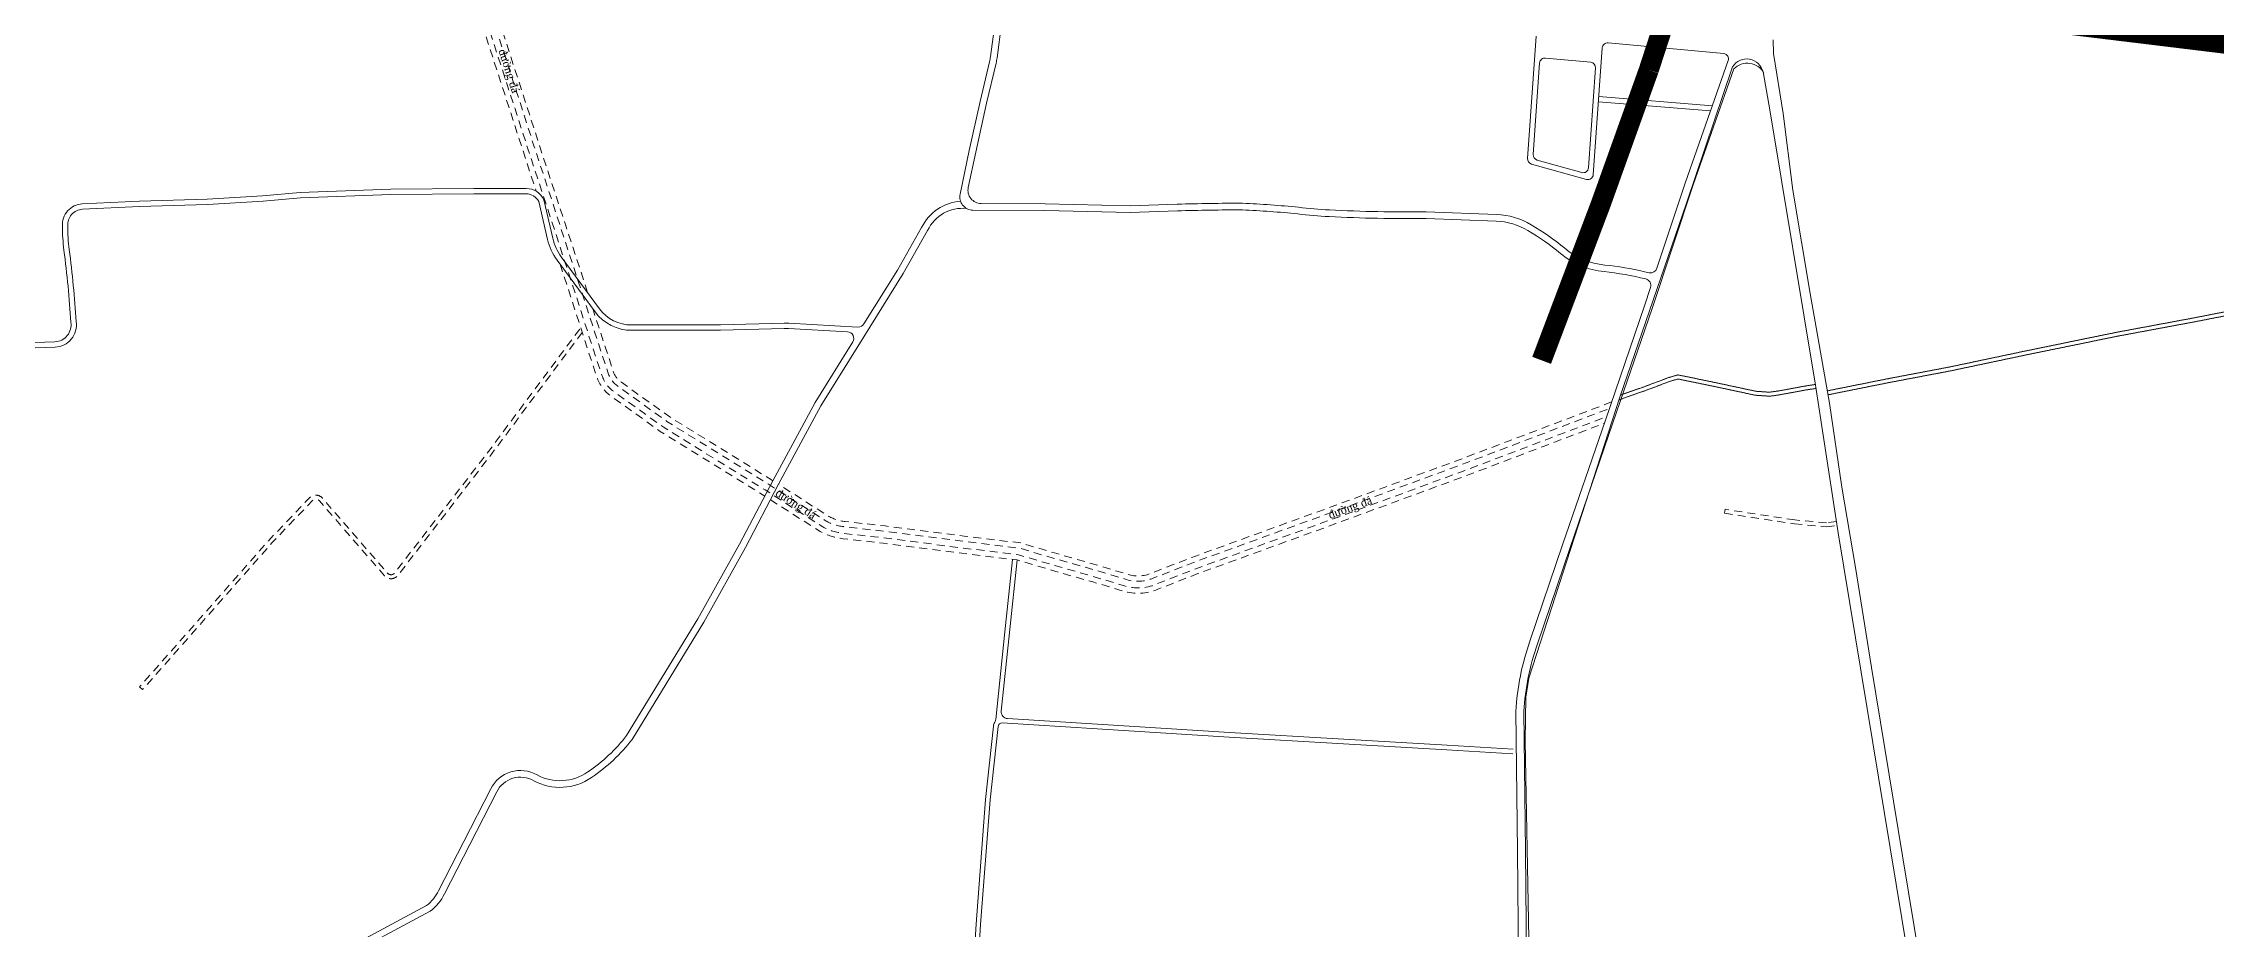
# Model space of a CAD drawing. Header units: metres. Extents: x 556238 to 587446, y 1177111 to 1219372.
# Drawn here: x 571830 to 573459, y 1198267 to 1198931 of the extents above; entities that cross this region are included whole.
import ezdxf

# ---------------------------------------------------------------- set-up
doc = ezdxf.new("R2010")
doc.units = ezdxf.units.M
doc.header["$MEASUREMENT"] = 0
for name, pattern in [('ACAD_ISO03W100', [30, 12, -18]), ('DASHED2', [0.375, 0.25, -0.125]), ('Xr_Nen GT$0$DASHED', [0.75, 0.5, -0.25]), ('Xr_Nen GT$0$MON', [10, 6, -4])]:
    doc.linetypes.add(name, pattern=pattern)
doc.layers.add('DUONG GIAO THONG', color=7, linetype='Continuous')
for name, color, linetype, lineweight in [('Pipe Existing_DTDH', 4, 'ACAD_ISO03W100', 40), ('Xr_Nen GT$0$DUONG BT-NEN BT', 38, 'Continuous', 0), ('Xr_Nen GT$0$DUONG NHUA', 38, 'Continuous', 0), ('Xr_Nen GT$0$DUONG_DA', 38, 'Xr_Nen GT$0$MON', 0)]:
    doc.layers.add(name, color=color, linetype=linetype, lineweight=lineweight)
doc.styles.add('Xr_Nen GT$0$ROMANS', font='romans.shx')

# ---------------------------------------------------------------- blocks, each defined once
blk = doc.blocks.new('GT CHINH')
at = {"layer": 'DUONG GIAO THONG', "color": 9, "ltscale": 5, "const_width": 17.5}
blk.add_lwpolyline([(8429.6, -309.4), (7769.3, -229), (7732.7, -226.1), (7710.6, -188), (7689.9, -140), (7652.4, -38.7), (7628.8, 25.4), (7599.7, 101.7), (7563.7, 194.4), (7550, 229.3), (7441.7, 501.8), (7313, 821.3), (7294.8, 863.2), (7273.6, 904.8), (7213, 992.2), (7185.9, 1028.7), (6636.9, 1768.6), (6421.5, 2059.8), (6019.5, 2698.5)], dxfattribs=at)
blk = doc.blocks.new('DTDH_EXISTING_PIPE')
at = {"layer": 'Pipe Existing_DTDH', "color": 3, "linetype": 'DASHED2', "ltscale": 200, "const_width": 15, "elevation": 0.8, "flags": 128}
for points in [[(-4733.9, -1104.3), (-4724.2, -1074.4), (-4718.4, -1050.8), (-4712.9, -1029.3), (-4708.9, -1011.2)], [(-4814.3, -1322.2), (-4770, -1205.1), (-4733.9, -1104.3)]]:
    blk.add_lwpolyline(points, dxfattribs=at)

msp = doc.modelspace()

# ---------------------------------------------------------------- linework, layer by layer
at = {"layer": 'Xr_Nen GT$0$DUONG BT-NEN BT', "flags": 128}
for points in [[(572996.1695, 1198887.33908), (573080.30766, 1198880.65986)], [(572996.45167, 1198891.32926), (573081.68087, 1198884.56343)]]:
    msp.add_lwpolyline(points, dxfattribs=at)
for points in [[(571740.17018, 1198704.26081), (571838.50946, 1198707.45385, 0.45557038), (571850.45985, 1198722.12996, 0.0176839448), (571845.30826, 1198776.09747, -0.0360014349), (571844.26607, 1198794.14643, -0.4252062172), (571859.00987, 1198810.84608), (571901.91273, 1198812.91739), (571952.68857, 1198814.49714), (571994.33992, 1198817.04432), (572022.453, 1198819.34387), (572090.39558, 1198821.89372), (572152.60478, 1198822.37824), (572192.04751, 1198822.41613, -0.2953279595), (572205.22836, 1198813.90484), (572211.92787, 1198785.06965, 0.1018571297), (572218.33384, 1198771.14962), (572246.97655, 1198732.21946, 0.2393774326), (572271.11162, 1198720.0637), (572337.60369, 1198720.20911), (572385.44141, 1198721.45839, -0.0204447548), (572388.87431, 1198721.40767), (572440.82325, 1198718.51328, 0.2740975), (572445.34734, 1198720.8651), (572470.38533, 1198761.12736), (572488.59339, 1198793.20792, -0.2618494574), (572517.66128, 1198812.97741, 0.2618494574)], [(572062.01922, 1198254.97598), (572117.28697, 1198284.56949, 0.1077018183), (572126.34421, 1198295.64694), (572145.18882, 1198332.66975), (572165.4075, 1198372.07023, -0.4328088954), (572200.14286, 1198382.5168, 0.283374821), (572238.15581, 1198384.81203, 0.0806784396), (572267.34212, 1198412.08227), (572320.83538, 1198499.61227), (572352.05594, 1198555.59133), (572376.88657, 1198603.08361), (572408.75112, 1198661.86605), (572436.93436, 1198707.31784, 0.5693076094), (572432.96312, 1198714.94501), (572388.65179, 1198717.41386, 0.0204447548), (572385.54583, 1198717.45976), (572337.66029, 1198716.20922), (572271.12261, 1198716.06371, -0.2393587783), (572243.75464, 1198729.84895), (572215.11193, 1198768.77911, -0.1018571297), (572208.03165, 1198784.16441), (572201.42784, 1198812.58773, 0.2859908027), (572192.05136, 1198818.41613), (572152.61328, 1198818.37818), (572090.48618, 1198817.8943), (572022.69117, 1198815.34999), (571994.62508, 1198813.05429), (571952.87288, 1198810.50094), (571902.07138, 1198808.92039), (571859.19243, 1198806.85023, 0.4300196675), (571848.26874, 1198794.29231, 0.0364192167), (571849.27423, 1198776.61812, -0.0176162713), (571854.44021, 1198722.57721, -0.4512178299), (571838.63927, 1198703.45596), (571740.34279, 1198700.26431)], [(572522.35798, 1198807.40072, 0.3209029683), (572493.04708, 1198790.92536), (572474.68424, 1198758.57209), (572445.19481, 1198711.15169), (572413.07734, 1198659.35506), (572381.30014, 1198600.73375), (572356.45559, 1198553.21486), (572325.15365, 1198497.08989), (572271.46667, 1198409.2429, -0.0811120391), (572240.98443, 1198380.68872, -0.2835892289), (572197.7024, 1198378.15203, 0.4343643417), (572169.87092, 1198369.81658), (572149.64106, 1198330.39431), (572130.80019, 1198293.37884, -0.1107474003), (572120.0294, 1198280.36627), (572069.24359, 1198253.17265, 0.4663798165)], [(572526.31252, 1198219.48801), (572529.34768, 1198270.64051), (572536.58248, 1198364.10551), (572542.4241, 1198419.1755, -0.1168366366), (572543.42319, 1198422.01524, 0.1176564215), (572544.18995, 1198424.20593), (572550.93952, 1198489.85917), (572556.69548, 1198544.23392)], [(572560.17056, 1198543.81384), (572554.42063, 1198489.49598), (572548.33241, 1198430.27566, 0.4261468238), (572552.99701, 1198424.77389), (572620.34561, 1198420.60128), (572719.41997, 1198414.39843), (572805.12428, 1198409.47246), (572882.79464, 1198404.82898), (572932.16238, 1198401.97991)], [(572931.96073, 1198398.48573), (572882.58938, 1198401.335), (572804.91942, 1198405.97845), (572719.2102, 1198410.90471), (572620.12918, 1198417.10798), (572548.99641, 1198421.51504, 0.3911268659), (572545.90458, 1198418.80631), (572540.0682, 1198363.78579), (572532.83967, 1198270.40178), (572529.80585, 1198219.27187)]]:
    msp.add_lwpolyline(points, format="xyb", dxfattribs=at)
at = {"layer": 'Xr_Nen GT$0$DUONG NHUA', "flags": 128}
for points in [[(572543.68213, 1198947.21149), (572540.20263, 1198921.34192, -0.0247705096), (572539.48094, 1198917.44737), (572532.41838, 1198887.6548), (572524.29371, 1198850.86895), (572517.35136, 1198818.2705, 0.4758047634), (572527.08994, 1198806.18765), (572581.07571, 1198805.96046), (572644.8942, 1198804.42308), (572680.45582, 1198805.62069, -0.0089837709), (572729.11633, 1198806.38458, -0.0127170998), (572770.74139, 1198803.41602, 0.0266456057), (572794.19603, 1198801.38078, 0.0155755363), (572867.00304, 1198799.89035), (572919.57584, 1198797.96681, -0.1232238588), (572943.24288, 1198790.95615, -0.0404385751), (572967.6813, 1198773.72865, 0.1505765292), (573000.35635, 1198760.06935, -0.0339508248), (573031.67963, 1198754.62064, -0.4380933193), (573035.23532, 1198748.18678), (573030.65989, 1198734.42332), (573001.39994, 1198648.67634), (572969.24338, 1198555.03499), (572944.79645, 1198482.84745, 0.07254883), (572934.2605, 1198430.146), (572935.3905, 1198325.48161), (572936.55988, 1198215.91674, -0.1592005465)], [(572548.57364, 1198946.07012), (572545.12497, 1198920.42977, -0.0247705096), (572544.40328, 1198916.53522), (572537.29242, 1198886.53891), (572529.18011, 1198849.80903), (572523.52279, 1198823.24458, 0.4758047634), (572533.26137, 1198811.16172), (572581.14644, 1198810.9602), (572644.87025, 1198809.42511), (572680.28754, 1198810.61785, -0.0090037601), (572729.23636, 1198811.38431, -0.012783019), (572771.33208, 1198808.38219, 0.026822647), (572794.408, 1198806.3765, 0.0156107826), (572867.06766, 1198804.89133), (572919.77379, 1198802.96292, -0.1232959904), (572945.78433, 1198795.26208, -0.0404385751), (572970.8827, 1198777.56935, 0.1506589126), (573000.85851, 1198765.0441, -0.0320418755), (573030.72691, 1198759.98041), (573034.31735, 1198759.2738, 0.3775954547), (573040.02754, 1198762.60241), (573061.51114, 1198827.2278), (573093.55885, 1198918.32845, 0.4879809321), (573090.15744, 1198923.63852), (573003.40958, 1198931.73942, 0.4208237884), (572999.04763, 1198928.0389), (572992.31284, 1198832.80183, -0.474833912), (572987.24411, 1198829.23218), (572945.90403, 1198840.8094, -0.3560849013), (572942.99269, 1198844.94337), (572949.48802, 1198936.79434, 0.4076340897)], [(572942.5591, 1198216.02177), (572941.39016, 1198325.54564), (572940.26222, 1198430.01936, -0.0723510105), (572950.46425, 1198480.8781), (572974.92225, 1198553.09833), (573007.07467, 1198646.72763), (573036.3486, 1198732.51575), (573067.18838, 1198825.28573), (573097.75201, 1198912.16764, -0.5039741282), (573120.26072, 1198909.02981)]]:
    msp.add_lwpolyline(points, format="xyb", dxfattribs=at)
at = {"layer": 'Xr_Nen GT$0$DUONG NHUA', "elevation": 4.154}
msp.add_lwpolyline([(573249.682, 1198117.404), (573175.89184, 1198564.1802), (573158.947, 1198674.885), (573124.774, 1198881.408), (573119.622, 1198909.857, 0.6635413951), (573096.804, 1198913.807), (573062.225, 1198811.527), (573012.336, 1198665.878), (572943.982, 1198455.235), (572941.6311, 1198441.00357), (572941.22265, 1198407.80312), (572943.86314, 1198259.85581)], format="xyb", dxfattribs=at)
at = {"layer": 'Xr_Nen GT$0$DUONG NHUA', "flags": 128}
msp.add_lwpolyline([(572990.34771, 1198917.14719), (572956.43288, 1198920.31431, 0.4208237884), (572952.07092, 1198916.6138), (572947.21285, 1198847.91541, 0.3560849013), (572950.12419, 1198843.78145), (572983.60004, 1198834.40659, 0.474833912), (572988.66876, 1198837.97624), (572993.96583, 1198912.88236, 0.4076340897)], format="xyb", close=True, dxfattribs=at)
for points in [[(573127.15599, 1198933.97184), (573127.42654, 1198923.58149), (573134.65725, 1198878.56809), (573141.89802, 1198821.11457), (573155.07455, 1198743.61714), (573169.40036, 1198661.44203), (573178.73857, 1198598.42581), (573188.92188, 1198538.0469), (573200.91134, 1198463.06767), (573224.1254, 1198321.86982), (573242.16838, 1198212.9727), (573262.9193, 1198085.7911), (573289.21581, 1197926.68812), (573327.57659, 1197688.54389), (573354.42375, 1197521.86732), (573360.4866, 1197467.76231), (573367.49626, 1197335.98473), (573378.73838, 1197066.71576)], [(573523.26071, 1198920.7169), (573426.6248, 1198931.6927)]]:
    msp.add_lwpolyline(points, dxfattribs=at)
at = {"layer": 'Xr_Nen GT$0$DUONG_DA', "flags": 128}
for points in [[(571922.97703, 1200931.03325), (571947.41028, 1200908.71112), (571976.60397, 1200882.45985), (572018.91043, 1200842.79495), (572066.48778, 1200798.04312), (572104.95833, 1200762.12984), (572114.66638, 1200741.67602), (572158.25286, 1200642.57717), (572176.57794, 1200600.3486), (572209.92408, 1200525.11471), (572242.59569, 1200450.26757), (572251.54926, 1200430.11188, -0.2811849539), (572247.0462, 1200402.91877), (572211.83155, 1200363.78468), (572148.37081, 1200293.25871), (572066.86128, 1200201.37105), (571984.34465, 1200108.96708), (571979.51737, 1200029.99036), (571975.49353, 1200008.59851), (571971.91892, 1199942.29007), (571966.92637, 1199855.48776), (571964.53166, 1199817.30097), (571962.43503, 1199774.52133), (571958.55952, 1199745.99708), (571957.5247, 1199725.31167), (571953.82805, 1199653.64974), (571949.67542, 1199536.14465), (571946.30176, 1199441.75568), (571944.20351, 1199370.96969), (571953.3809, 1199290.7626), (571967.73838, 1199159.71408), (571981.24721, 1199052.61855, 0.2998698391), (572003.50869, 1199026.62179), (572038.67696, 1199017.3562), (572093.20264, 1199003.19664), (572137.9135, 1198991.186, -0.2370558425), (572152.30682, 1198978.35814), (572159.15982, 1198957.51157), (572174.18745, 1198911.42887), (572193.06401, 1198852.92819), (572213.39829, 1198790.80297), (572226.53474, 1198750.74156), (572241.27242, 1198705.03479), (572248.77132, 1198682.34528, 0.163363499), (572258.19094, 1198669.77437), (572294.62015, 1198643.60668), (572371.11614, 1198596.32419), (572414.41896, 1198568.67283, 0.0994045946), (572430.21688, 1198563.71359), (572460.27606, 1198560.35857), (572519.32066, 1198552.78099), (572561.13752, 1198547.72607), (572585.76241, 1198540.41354), (572617.98847, 1198531.19104), (572640.77717, 1198524.30676, 0.1748567755), (572664.18677, 1198525.54484), (572694.31211, 1198537.27073), (572797.95826, 1198574.84874), (572894.75434, 1198610.46194), (573002.27307, 1198651.23507)], [(571926.34949, 1200934.72466), (571950.76817, 1200912.41584), (571979.98585, 1200886.143), (572022.33321, 1200846.43975), (572069.90664, 1200801.6916), (572109.0668, 1200765.13457), (572119.21427, 1200743.75494), (572162.83469, 1200644.57891), (572181.15694, 1200602.35688), (572214.50089, 1200527.12791), (572247.17168, 1200452.28265), (572256.15164, 1200432.06755, -0.2824012992), (572250.79561, 1200399.61056), (572215.54831, 1200360.44017), (572152.09948, 1200289.92745), (572070.59623, 1200198.04686), (571989.22951, 1200106.93058), (571984.48898, 1200029.37328), (571980.46849, 1200007.99918), (571976.91119, 1199942.01194), (571971.91738, 1199855.18773), (571969.524, 1199817.02211), (571967.41849, 1199774.06153), (571963.54265, 1199745.53475), (571962.51826, 1199725.05797), (571958.8235, 1199653.43264), (571954.6723, 1199535.96806), (571951.29911, 1199441.59231), (571949.21196, 1199371.1809), (571958.34986, 1199291.31907), (571972.70419, 1199160.29925), (571986.2079, 1199053.24429, 0.2993118358), (572004.83897, 1199031.44193), (572039.94226, 1199022.19346), (572094.47962, 1199008.03087), (572139.21066, 1198996.01481, -0.2386236295), (572157.01255, 1198980.05406), (572163.91161, 1198959.06739), (572178.94349, 1198912.97166), (572197.8192, 1198854.47359), (572218.15022, 1198792.35833), (572231.28969, 1198752.28773), (572246.02557, 1198706.58653), (572253.51875, 1198683.91431, 0.1639495199), (572261.0671, 1198673.86463), (572297.39643, 1198647.76869), (572373.7762, 1198600.55804), (572416.96649, 1198572.97853, 0.0984010537), (572430.75834, 1198568.6842), (572460.87165, 1198565.32314), (572519.93892, 1198557.74266), (572562.15642, 1198552.6393), (572587.16196, 1198545.21374), (572619.39935, 1198535.98799), (572642.2231, 1198529.09312, 0.1754405595), (572662.30569, 1198530.17806), (572692.55293, 1198541.9514), (572796.2429, 1198579.5453), (572893.00462, 1198615.14586), (573004.36903, 1198657.37735)], [(571974.61951, 1200025.59002), (571971.51357, 1200009.07798), (571967.92511, 1199942.51257), (571962.93357, 1199855.72778), (571960.5378, 1199817.52406), (571958.44825, 1199774.88917), (571954.57302, 1199746.36693), (571954.52211, 1199745.34917, -0.3882721518), (571949.72525, 1199740.60287), (571891.19142, 1199738.29607, -0.0079334278), (571891.08039, 1199738.29346), (571833.24739, 1199737.85066, -0.0057008138), (571833.16758, 1199737.85096), (571762.22237, 1199738.92563, -0.0023029153), (571762.19014, 1199738.92627), (571704.88093, 1199740.32251, 0.0774883421), (571702.89524, 1199740.06228), (571693.75032, 1199737.38327, -0.1944825636), (571691.13969, 1199737.64308), (571679.69636, 1199743.64959, 0.0759265913), (571677.84063, 1199744.28895), (571664.88205, 1199746.6502, 0.0339570445), (571664.00574, 1199746.74907), (571626.36208, 1199748.42386, -0.1625504187), (571624.2924, 1199749.21887), (571623.63992, 1199749.75632, -0.2419988477), (571622.37325, 1199752.69554), (571627.28357, 1199824.83138, 0.0097575556), (571627.29585, 1199825.08475), (571628.64326, 1199871.63599, -0.002997348), (571628.64473, 1199871.67793), (571630.8906, 1199926.52366), (571627.89311, 1199926.64641), (571625.64724, 1199871.80067, 0.002997348), (571625.64452, 1199871.72279), (571624.29711, 1199825.17155, -0.0097575557), (571624.29049, 1199825.03512), (571620.02328, 1199762.34698, -0.4575581561), (571613.97466, 1199757.80023), (571605.3912, 1199759.66256, 0.0416123881), (571603.49658, 1199759.91117), (571555.1264, 1199762.20087, -0.0028210146), (571555.03062, 1199762.20595), (571521.40973, 1199764.1779, -0.3878517213), (571513.41184, 1199772.38924), (571510.56585, 1199860.60514, -0.2154148194), (571513.24046, 1199867.07328), (571516.81705, 1199870.43443, 0.1862157426), (571520.40483, 1199877.89547), (571523.6456, 1199918.3126), (571520.6552, 1199918.55238), (571517.41443, 1199878.13525, -0.1862157426), (571514.76259, 1199872.62057), (571511.186, 1199869.25942, 0.2154148194), (571507.56741, 1199860.50841), (571510.4134, 1199772.29251, 0.3878517213), (571521.23407, 1199761.18305), (571554.85496, 1199759.21109, 0.0028210146), (571554.98454, 1199759.20423), (571603.35473, 1199756.91453, -0.0416123881), (571604.7551, 1199756.73077), (571616.41131, 1199754.20176, -0.2660394016), (571620.10191, 1199750.87439), (571620.57897, 1199749.42057, 0.1310940487), (571621.98675, 1199747.26138), (571622.38504, 1199746.90327, 0.1625504187), (571626.22874, 1199745.42682), (571663.8724, 1199743.75203, -0.0339570445), (571664.34426, 1199743.6988), (571677.30285, 1199741.33755, -0.0759265913), (571678.30208, 1199740.99328), (571689.74541, 1199734.98676, 0.1944825636), (571694.59372, 1199734.50426), (571703.73865, 1199737.18327, -0.0774883421), (571704.80786, 1199737.3234), (571762.11707, 1199735.92716, 0.0023029153), (571762.17693, 1199735.92598), (571833.12215, 1199734.85131, 0.0057008138), (571833.27036, 1199734.85075), (571891.10336, 1199735.29354, 0.0079334278), (571891.30956, 1199735.2984), (571948.67932, 1199737.55932, -0.4406397171), (571953.86997, 1199732.31338), (571953.52985, 1199725.51463), (571949.83169, 1199653.82342), (571945.67792, 1199536.28592), (571942.30387, 1199441.88638), (571940.19674, 1199370.80072), (571949.40574, 1199290.31742), (571963.76574, 1199159.24594), (571977.27866, 1199052.11797, 0.300227564), (572002.44767, 1199022.76483), (572037.66472, 1199013.48639), (572092.18106, 1198999.32926), (572136.87577, 1198987.32295, -0.2353441451), (572148.54612, 1198976.98962), (572155.3584, 1198956.26691), (572170.38263, 1198910.19464), (572189.25985, 1198851.69188), (572199.52177, 1198820.3397)], [(572238.0522, 1198744.34912), (572235.09364, 1198753.52467), (572221.95177, 1198793.60261), (572201.62336, 1198855.7099), (572182.74832, 1198914.20589), (572167.71304, 1198960.31204), (572160.78008, 1198981.40185, 0.2395894953), (572140.24839, 1198999.87785), (572095.5012, 1199011.89825), (572040.9545, 1199026.06327), (572005.90723, 1199035.29698, -0.2987351814), (571990.17646, 1199053.74487), (571976.67684, 1199160.76739), (571962.32502, 1199291.76424), (571953.21873, 1199371.34987), (571955.29699, 1199441.46161), (571958.16498, 1199521.70271, -0.4109526822), (571963.28468, 1199526.5226), (572007.35323, 1199525.43914), (572072.05725, 1199523.92141), (572139.91151, 1199522.30599), (572208.69176, 1199520.88504), (572287.22846, 1199519.45516), (572362.30662, 1199520.06547), (572389.60955, 1199519.65553), (572397.98729, 1199518.28076), (572400.68262, 1199517.83847, -0.3588747247), (572404.87073, 1199513.054), (572405.10482, 1199505.23026, 0.0222619998), (572410.12937, 1199441.10439), (572417.44893, 1199400.19905), (572422.98446, 1199353.27404), (572428.50519, 1199326.6961), (572443.32535, 1199284.52525)], [(572217.45462, 1198765.59502), (572222.73078, 1198749.50462), (572237.4699, 1198703.7934), (572244.97337, 1198681.09006, 0.1630097774), (572255.88711, 1198666.50425), (572292.39913, 1198640.27707), (572368.98809, 1198592.93712), (572370.93248, 1198591.69552)], [(572376.98089, 1198603.25761), (572375.90424, 1198603.94511), (572299.61745, 1198651.0983), (572263.36409, 1198677.13967, -0.1646084414), (572257.3167, 1198685.16954), (572249.82809, 1198707.82792), (572241.92641, 1198732.33382)], [(572234.03085, 1198714.45912), (572164.37265, 1198621.07478, -0.0041718544), (572164.30707, 1198620.98838), (572095.78219, 1198532.2523, -0.4734365459), (572085.73089, 1198531.962), (572036.85749, 1198588.21381, 0.441478493), (572031.68642, 1198588.33783), (572000.85705, 1198556.11404, 0.0100955385), (572000.76143, 1198556.00997), (571904.24467, 1198446.60814), (571901.99501, 1198448.59284), (571998.51177, 1198557.99467, -0.0100955385), (571998.68934, 1198558.18794), (572029.51872, 1198590.41173, -0.441478493), (572039.12212, 1198590.1814), (572087.99553, 1198533.92959, 0.4734365459), (572093.40777, 1198534.0859), (572161.93265, 1198622.82199, 0.0041718544), (572161.96796, 1198622.86851), (572232.90128, 1198717.9623)], [(573006.04581, 1198662.29117), (572891.60485, 1198618.893), (572794.87061, 1198583.30255), (572691.14558, 1198545.69594), (572660.79659, 1198533.88299, -0.1760264313), (572643.37983, 1198532.92222), (572620.52805, 1198539.82555), (572588.2816, 1198549.05389), (572562.97154, 1198556.56989), (572520.43353, 1198561.71199), (572461.34812, 1198569.2948), (572431.19086, 1198572.66077, -0.097439323), (572418.99737, 1198576.42765), (572381.20833, 1198600.55815)], [(572375.16242, 1198588.99445), (572412.37488, 1198565.23213, 0.100086856), (572429.78316, 1198559.73716), (572459.7996, 1198556.38691), (572518.82605, 1198548.81167), (572560.3224, 1198543.79549), (572584.64277, 1198536.57338), (572616.85977, 1198527.35347), (572639.62043, 1198520.47766, 0.1744741171), (572665.68819, 1198521.83691), (572695.71946, 1198533.5262), (572799.33055, 1198571.0915), (572896.15412, 1198606.71481), (573000.59043, 1198646.31903)]]:
    msp.add_lwpolyline(points, format="xyb", dxfattribs=at)
at = {"layer": 'Xr_Nen GT$0$DUONG_DA', "linetype": 'Xr_Nen GT$0$DASHED', "flags": 128}
for points in [[(573167.70552, 1198670.62463), (573213.36816, 1198679.78266), (573259.44289, 1198688.5352), (573318.87542, 1198701.07158), (573385.40455, 1198714.69539), (573442.9062, 1198725.40222), (573478.33277, 1198732.37564), (573508.2177, 1198736.89696)], [(573168.1932, 1198667.6453), (573213.94362, 1198676.83833), (573260.03248, 1198685.59355), (573319.48594, 1198698.13434), (573385.9801, 1198711.75099), (573443.4705, 1198722.45573), (573478.83522, 1198729.41697), (573507.97561, 1198733.56408)], [(573011.64617, 1198663.8398), (573022.41744, 1198667.78371), (573030.39884, 1198670.47877), (573050.10394, 1198677.89129), (573055.83638, 1198679.52436), (573062.03369, 1198678.29079), (573086.52167, 1198673.22154), (573113.8647, 1198667.3458), (573124.64059, 1198666.62336), (573131.09655, 1198667.51039), (573151.91685, 1198671.33014), (573159.31368, 1198672.48937)], [(573012.94896, 1198667.6058), (573021.42579, 1198670.61528), (573029.39054, 1198673.30471), (573049.16325, 1198680.74267), (573055.71135, 1198682.6081), (573062.6306, 1198681.23083), (573087.14089, 1198676.15696), (573114.28236, 1198670.32454), (573124.53567, 1198669.63713), (573130.62146, 1198670.4733), (573151.41385, 1198674.28792), (573158.85289, 1198675.45377)]]:
    msp.add_lwpolyline(points, dxfattribs=at)
at = {"layer": 'Xr_Nen GT$0$DUONG_DA', "elevation": 4.154}
msp.add_lwpolyline([(573174.59928, 1198572.62481), (573167.11506, 1198571.61332), (573143.4696, 1198573.8242), (573091.21789, 1198581.79258), (573090.76562, 1198578.82686), (573143.10352, 1198570.84534), (573167.17711, 1198568.59444), (573175.05325, 1198569.65889)], dxfattribs=at)

# ---------------------------------------------------------------- texts
at = {"layer": 'Xr_Nen GT$0$DUONG_DA', "char_height": 6, "attachment_point": 1, "style": 'Xr_Nen GT$0$ROMANS'}
for insert, rotation in [((572176.83762, 1198927.72893), 287.88345854), ((572381.55791, 1198597.60062), 327.43940592), ((572792.87453, 1198580.08368), 20.14437953)]:
    msp.add_mtext_dynamic_manual_height_columns('{\\fTimes New Roman|b0|i0|c0|p18;đường đá}', width=34.9058711, gutter_width=5, heights=[0], dxfattribs=dict(at, insert=insert, rotation=rotation))

# ---------------------------------------------------------------- next in the draw order: block references
at = {"layer": 'DUONG GIAO THONG'}
msp.add_blockref('GT CHINH', (565391.56753, 1199198.47471), dxfattribs=at)

# ---------------------------------------------------------------- next in the draw order: block references
at = {"layer": 'Pipe Existing_DTDH', "linetype": 'ByBlock'}
msp.add_blockref('DTDH_EXISTING_PIPE', (577767.86613, 1200015.74782, -0.796), dxfattribs=at)

doc.saveas('drawing.dxf')
